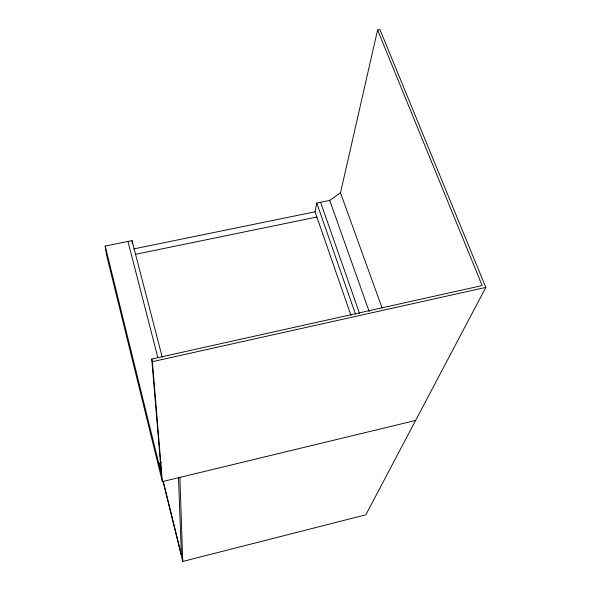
<?xml version="1.0" encoding="UTF-8"?>
<svg xmlns="http://www.w3.org/2000/svg" width="591" height="591" viewBox="0 0 591 591"><rect width="100%" height="100%" fill="white"/><g stroke="black" fill="none" stroke-linecap="round" stroke-linejoin="round"><path stroke-width="0.89" d="M351.002 315.498L315.062 211.8L316.769 203.045L329.726 200.408L340.497 192.858L377.575 29.971L379.947 29.55L485.809 287.403L365.836 514.805L182.752 561.45L162.917 481M162.281 357.333L132.007 240.618L105.191 246.07L106.424 254.507L162.355 481.628L415.621 420.437M161.461 462.65L158.772 463.292L161.055 470.111M105.191 246.07L161.365 473.797L151.739 359.025L482.175 285.571L377.575 29.971M162.355 481.628L152.412 361.662L485.809 287.403M135.176 254.389L316.879 217.03M133.758 248.914L315.062 211.8M340.497 192.858L382.096 307.992M329.726 200.408L369.161 311.45M320.581 202.262L359.609 313.577M316.769 203.045L355.538 314.227M127.959 241.438L157.886 357.695M151.739 359.025L152.412 361.662M163.338 481.584L181.393 554.786L178.445 477.159M132.007 240.618L132.347 244.009M179.886 477.395L182.752 561.45"/></g></svg>
